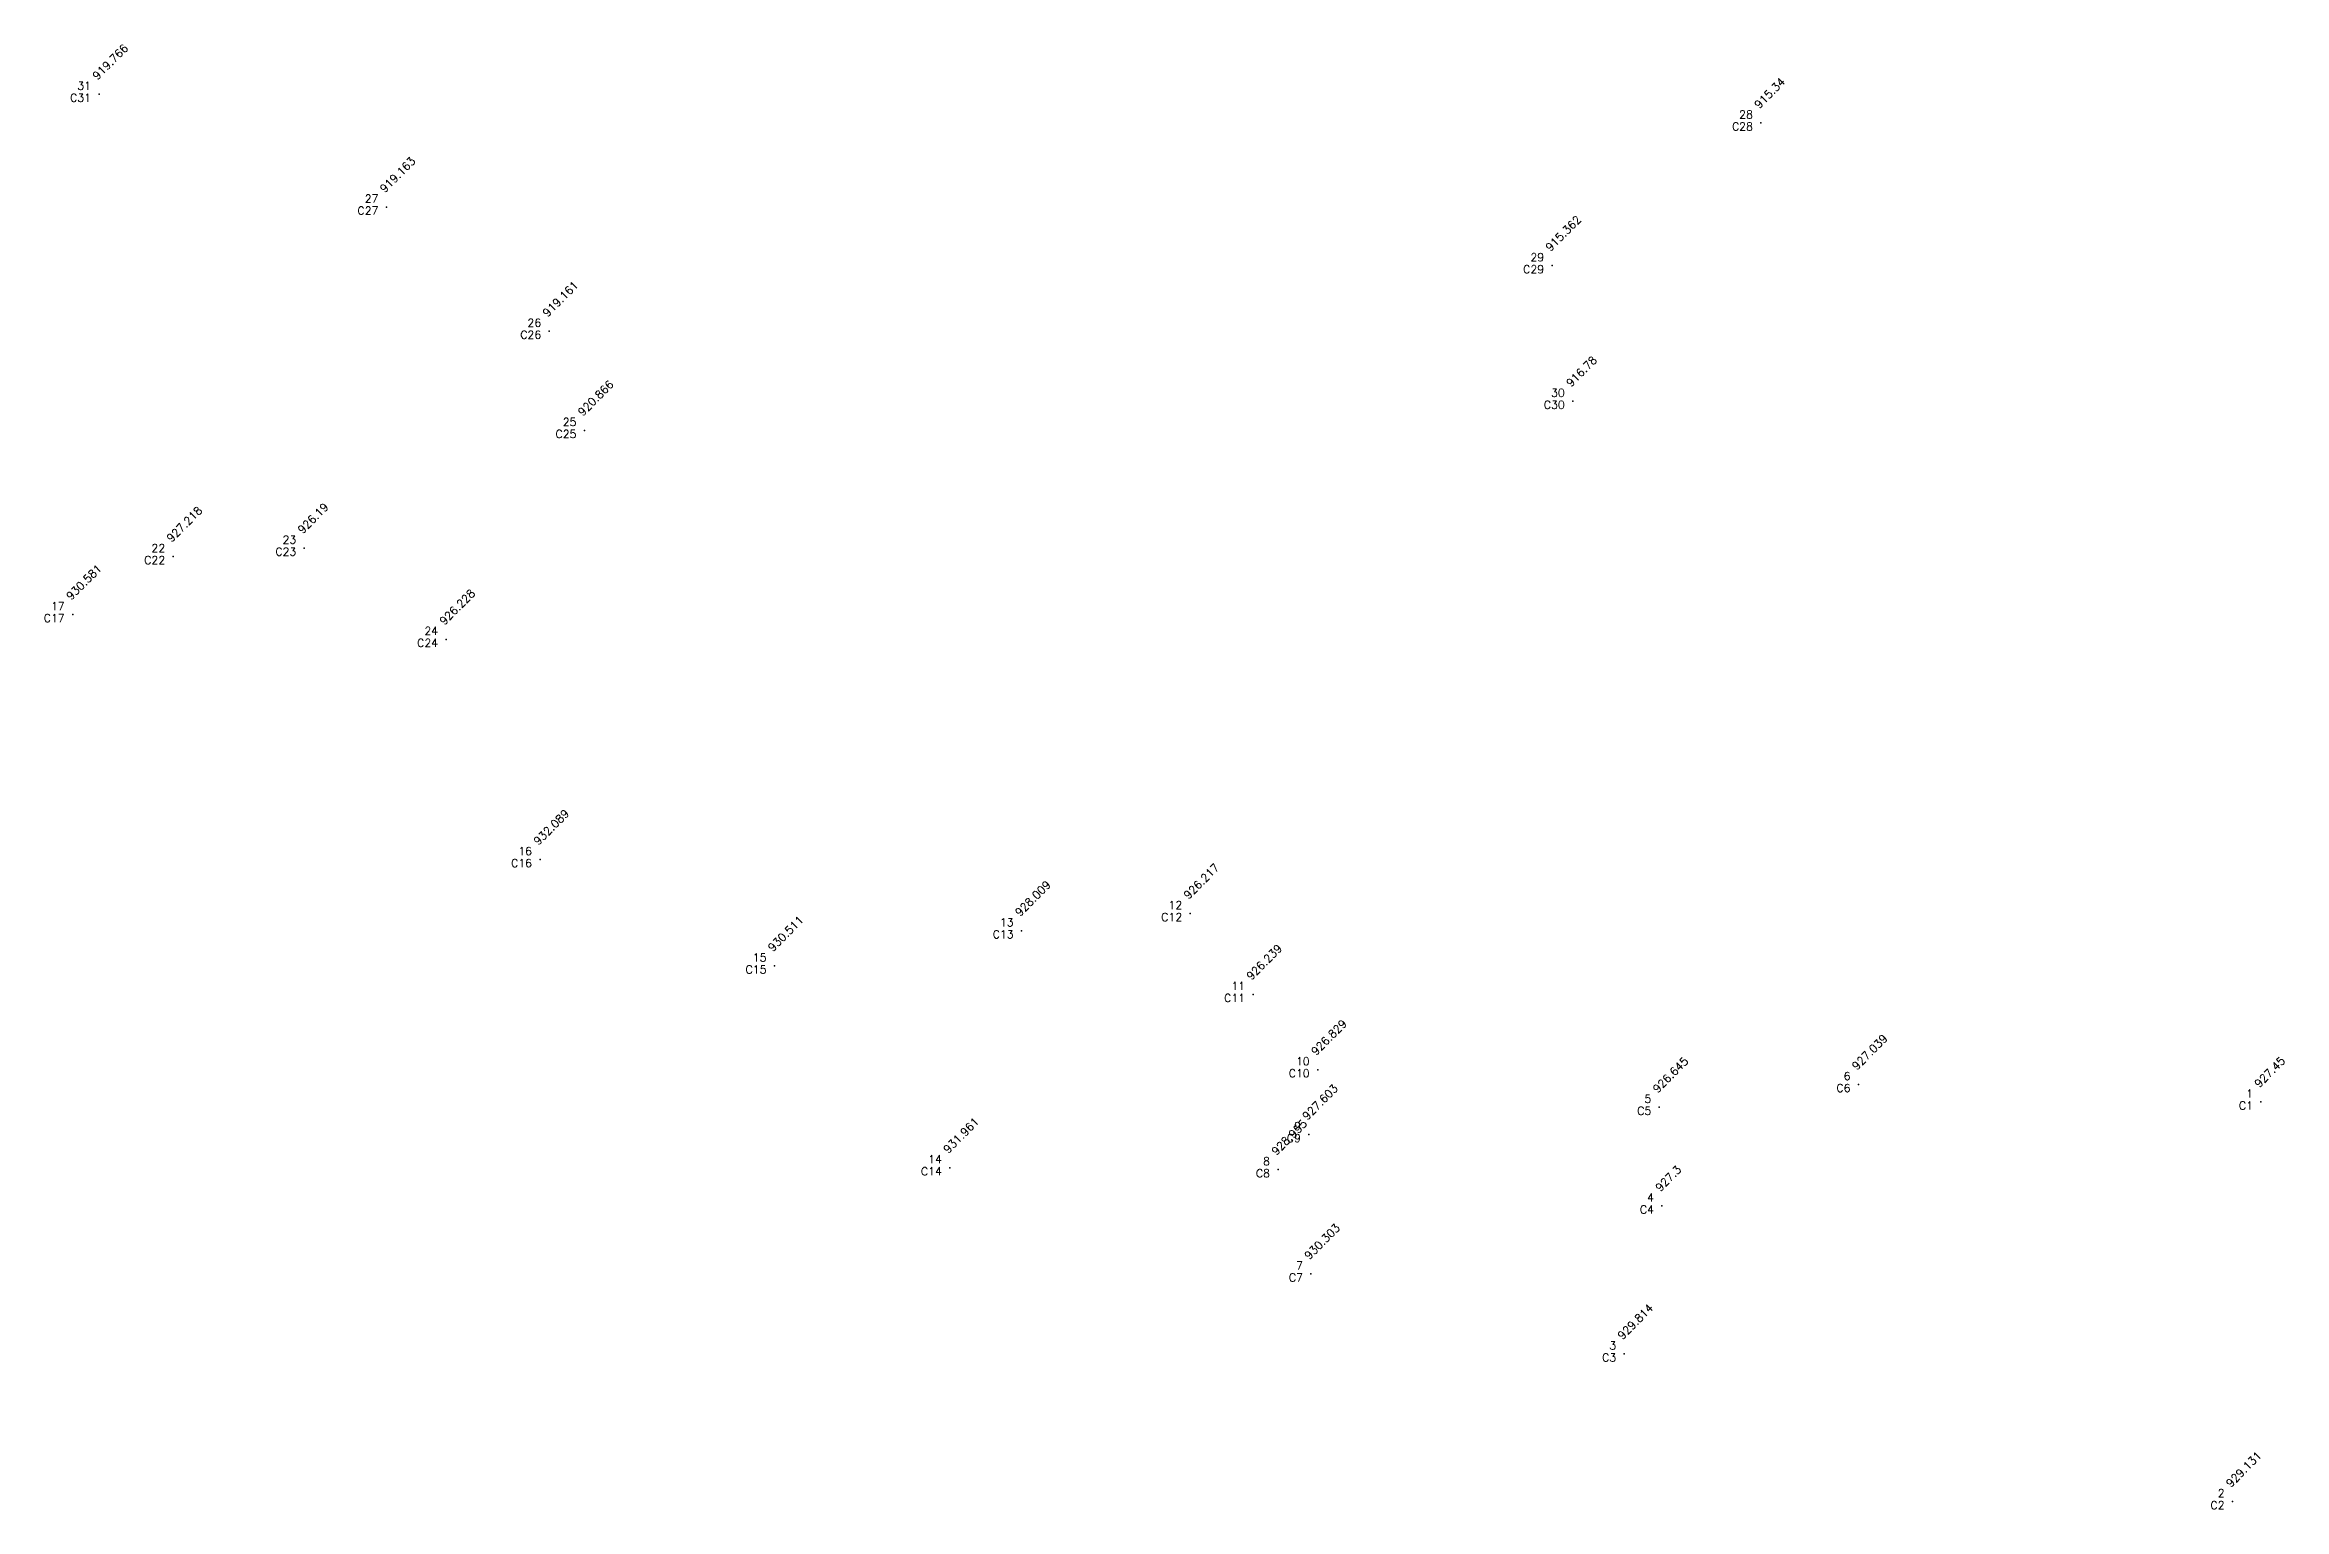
# Model space of a CAD drawing. Header units: millimetres. Extents: x 824502 to 1498685, y 1474633 to 1481826.
# Drawn here: x 824578.9 to 824648.8, y 1478788.8 to 1478834.5 of the extents above; entities that cross this region are included whole.
import ezdxf
from ezdxf.enums import TextEntityAlignment as Align

# ---------------------------------------------------------------- set-up
doc = ezdxf.new("R2010")
doc.units = ezdxf.units.MM
for name, color, linetype in [('Points', 7, 'Continuous'), ('Points-ELV', 6, 'Continuous'), ('Points-NUM', 4, 'Continuous'), ('Points-TXT', 3, 'Continuous')]:
    doc.layers.add(name, color=color, linetype=linetype)
doc.styles.add('ROMANS', font='romans.shx')

# ---------------------------------------------------------------- blocks, each defined once
blk = doc.blocks.new('POINTS')
at = {"layer": 'Points'}
blk.add_line((0, 0), (0, 0), dxfattribs=at)
blk.add_point((0, 0), dxfattribs=at)
at = {"layer": 'Points-ELV', "style": 'ROMANS'}
blk.add_attdef('ELEV', text='', height=1, rotation=45, dxfattribs=at).set_placement((0, 0), align=Align.BOTTOM_LEFT)
at = {"layer": 'Points-NUM', "style": 'ROMANS'}
blk.add_attdef('PTNUM', text='', height=1, dxfattribs=at).set_placement((0, 0), align=Align.BOTTOM_RIGHT)
at = {"layer": 'Points-TXT', "style": 'ROMANS'}
blk.add_attdef('DESC', text='', height=1, dxfattribs=at).set_placement((0, 0), align=Align.BOTTOM_RIGHT)

msp = doc.modelspace()

# ---------------------------------------------------------------- block references
at = {"layer": 'Points', "linetype": 'Continuous'}
ref = msp.add_blockref('POINTS', (824580.568, 1478832.989, 919.766), dxfattribs=at)
ref.add_attrib('PTNUM', '31', dxfattribs={"layer": 'Points-NUM', "height": 0.25, "style": 'ROMANS'}).set_placement((824580.318, 1478833.052, 919.766), align=Align.BOTTOM_RIGHT)
ref.add_attrib('DESC', 'C31', dxfattribs={"layer": 'Points-TXT', "height": 0.25, "style": 'ROMANS'}).set_placement((824580.318, 1478832.677, 919.766), align=Align.BOTTOM_RIGHT)
ref.add_attrib('ELEV', '919.766', dxfattribs={"layer": 'Points-ELV', "height": 0.25, "rotation": 45, "style": 'ROMANS'}).set_placement((824580.568, 1478833.364, 919.766), align=Align.BOTTOM_LEFT)
ref = msp.add_blockref('POINTS', (824580.568, 1478832.989, 919.766), dxfattribs=at)
ref.add_attrib('PTNUM', '31', dxfattribs={"layer": 'Points-NUM', "height": 0.25, "style": 'ROMANS'}).set_placement((824580.318, 1478833.052, 919.766), align=Align.BOTTOM_RIGHT)
ref.add_attrib('DESC', 'C31', dxfattribs={"layer": 'Points-TXT', "height": 0.25, "style": 'ROMANS'}).set_placement((824580.318, 1478832.677, 919.766), align=Align.BOTTOM_RIGHT)
ref.add_attrib('ELEV', '919.766', dxfattribs={"layer": 'Points-ELV', "height": 0.25, "rotation": 45, "style": 'ROMANS'}).set_placement((824580.568, 1478833.364, 919.766), align=Align.BOTTOM_LEFT)
ref = msp.add_blockref('POINTS', (824632.488, 1478832.091, 915.34), dxfattribs=at)
ref.add_attrib('PTNUM', '28', dxfattribs={"layer": 'Points-NUM', "height": 0.25, "style": 'ROMANS'}).set_placement((824632.238, 1478832.154, 915.34), align=Align.BOTTOM_RIGHT)
ref.add_attrib('DESC', 'C28', dxfattribs={"layer": 'Points-TXT', "height": 0.25, "style": 'ROMANS'}).set_placement((824632.238, 1478831.779, 915.34), align=Align.BOTTOM_RIGHT)
ref.add_attrib('ELEV', '915.34', dxfattribs={"layer": 'Points-ELV', "height": 0.25, "rotation": 45, "style": 'ROMANS'}).set_placement((824632.488, 1478832.466, 915.34), align=Align.BOTTOM_LEFT)
ref = msp.add_blockref('POINTS', (824632.488, 1478832.091, 915.34), dxfattribs=at)
ref.add_attrib('PTNUM', '28', dxfattribs={"layer": 'Points-NUM', "height": 0.25, "style": 'ROMANS'}).set_placement((824632.238, 1478832.154, 915.34), align=Align.BOTTOM_RIGHT)
ref.add_attrib('DESC', 'C28', dxfattribs={"layer": 'Points-TXT', "height": 0.25, "style": 'ROMANS'}).set_placement((824632.238, 1478831.779, 915.34), align=Align.BOTTOM_RIGHT)
ref.add_attrib('ELEV', '915.34', dxfattribs={"layer": 'Points-ELV', "height": 0.25, "rotation": 45, "style": 'ROMANS'}).set_placement((824632.488, 1478832.466, 915.34), align=Align.BOTTOM_LEFT)
ref = msp.add_blockref('POINTS', (824589.546, 1478829.464, 919.163), dxfattribs=at)
ref.add_attrib('PTNUM', '27', dxfattribs={"layer": 'Points-NUM', "height": 0.25, "style": 'ROMANS'}).set_placement((824589.296, 1478829.526, 919.163), align=Align.BOTTOM_RIGHT)
ref.add_attrib('DESC', 'C27', dxfattribs={"layer": 'Points-TXT', "height": 0.25, "style": 'ROMANS'}).set_placement((824589.296, 1478829.151, 919.163), align=Align.BOTTOM_RIGHT)
ref.add_attrib('ELEV', '919.163', dxfattribs={"layer": 'Points-ELV', "height": 0.25, "rotation": 45, "style": 'ROMANS'}).set_placement((824589.546, 1478829.839, 919.163), align=Align.BOTTOM_LEFT)
ref = msp.add_blockref('POINTS', (824589.546, 1478829.464, 919.163), dxfattribs=at)
ref.add_attrib('PTNUM', '27', dxfattribs={"layer": 'Points-NUM', "height": 0.25, "style": 'ROMANS'}).set_placement((824589.296, 1478829.526, 919.163), align=Align.BOTTOM_RIGHT)
ref.add_attrib('DESC', 'C27', dxfattribs={"layer": 'Points-TXT', "height": 0.25, "style": 'ROMANS'}).set_placement((824589.296, 1478829.151, 919.163), align=Align.BOTTOM_RIGHT)
ref.add_attrib('ELEV', '919.163', dxfattribs={"layer": 'Points-ELV', "height": 0.25, "rotation": 45, "style": 'ROMANS'}).set_placement((824589.546, 1478829.839, 919.163), align=Align.BOTTOM_LEFT)
ref = msp.add_blockref('POINTS', (824625.964, 1478827.632, 915.362), dxfattribs=at)
ref.add_attrib('PTNUM', '29', dxfattribs={"layer": 'Points-NUM', "height": 0.25, "style": 'ROMANS'}).set_placement((824625.714, 1478827.694, 915.362), align=Align.BOTTOM_RIGHT)
ref.add_attrib('DESC', 'C29', dxfattribs={"layer": 'Points-TXT', "height": 0.25, "style": 'ROMANS'}).set_placement((824625.714, 1478827.319, 915.362), align=Align.BOTTOM_RIGHT)
ref.add_attrib('ELEV', '915.362', dxfattribs={"layer": 'Points-ELV', "height": 0.25, "rotation": 45, "style": 'ROMANS'}).set_placement((824625.964, 1478828.007, 915.362), align=Align.BOTTOM_LEFT)
ref = msp.add_blockref('POINTS', (824625.964, 1478827.632, 915.362), dxfattribs=at)
ref.add_attrib('PTNUM', '29', dxfattribs={"layer": 'Points-NUM', "height": 0.25, "style": 'ROMANS'}).set_placement((824625.714, 1478827.694, 915.362), align=Align.BOTTOM_RIGHT)
ref.add_attrib('DESC', 'C29', dxfattribs={"layer": 'Points-TXT', "height": 0.25, "style": 'ROMANS'}).set_placement((824625.714, 1478827.319, 915.362), align=Align.BOTTOM_RIGHT)
ref.add_attrib('ELEV', '915.362', dxfattribs={"layer": 'Points-ELV', "height": 0.25, "rotation": 45, "style": 'ROMANS'}).set_placement((824625.964, 1478828.007, 915.362), align=Align.BOTTOM_LEFT)
ref = msp.add_blockref('POINTS', (824594.633, 1478825.584, 919.161), dxfattribs=at)
ref.add_attrib('PTNUM', '26', dxfattribs={"layer": 'Points-NUM', "height": 0.25, "style": 'ROMANS'}).set_placement((824594.383, 1478825.647, 919.161), align=Align.BOTTOM_RIGHT)
ref.add_attrib('DESC', 'C26', dxfattribs={"layer": 'Points-TXT', "height": 0.25, "style": 'ROMANS'}).set_placement((824594.383, 1478825.272, 919.161), align=Align.BOTTOM_RIGHT)
ref.add_attrib('ELEV', '919.161', dxfattribs={"layer": 'Points-ELV', "height": 0.25, "rotation": 45, "style": 'ROMANS'}).set_placement((824594.633, 1478825.959, 919.161), align=Align.BOTTOM_LEFT)
ref = msp.add_blockref('POINTS', (824594.633, 1478825.584, 919.161), dxfattribs=at)
ref.add_attrib('PTNUM', '26', dxfattribs={"layer": 'Points-NUM', "height": 0.25, "style": 'ROMANS'}).set_placement((824594.383, 1478825.647, 919.161), align=Align.BOTTOM_RIGHT)
ref.add_attrib('DESC', 'C26', dxfattribs={"layer": 'Points-TXT', "height": 0.25, "style": 'ROMANS'}).set_placement((824594.383, 1478825.272, 919.161), align=Align.BOTTOM_RIGHT)
ref.add_attrib('ELEV', '919.161', dxfattribs={"layer": 'Points-ELV', "height": 0.25, "rotation": 45, "style": 'ROMANS'}).set_placement((824594.633, 1478825.959, 919.161), align=Align.BOTTOM_LEFT)
ref = msp.add_blockref('POINTS', (824626.61, 1478823.395, 916.78), dxfattribs=at)
ref.add_attrib('PTNUM', '30', dxfattribs={"layer": 'Points-NUM', "height": 0.25, "style": 'ROMANS'}).set_placement((824626.36, 1478823.458, 916.78), align=Align.BOTTOM_RIGHT)
ref.add_attrib('DESC', 'C30', dxfattribs={"layer": 'Points-TXT', "height": 0.25, "style": 'ROMANS'}).set_placement((824626.36, 1478823.083, 916.78), align=Align.BOTTOM_RIGHT)
ref.add_attrib('ELEV', '916.78', dxfattribs={"layer": 'Points-ELV', "height": 0.25, "rotation": 45, "style": 'ROMANS'}).set_placement((824626.61, 1478823.77, 916.78), align=Align.BOTTOM_LEFT)
ref = msp.add_blockref('POINTS', (824626.61, 1478823.395, 916.78), dxfattribs=at)
ref.add_attrib('PTNUM', '30', dxfattribs={"layer": 'Points-NUM', "height": 0.25, "style": 'ROMANS'}).set_placement((824626.36, 1478823.458, 916.78), align=Align.BOTTOM_RIGHT)
ref.add_attrib('DESC', 'C30', dxfattribs={"layer": 'Points-TXT', "height": 0.25, "style": 'ROMANS'}).set_placement((824626.36, 1478823.083, 916.78), align=Align.BOTTOM_RIGHT)
ref.add_attrib('ELEV', '916.78', dxfattribs={"layer": 'Points-ELV', "height": 0.25, "rotation": 45, "style": 'ROMANS'}).set_placement((824626.61, 1478823.77, 916.78), align=Align.BOTTOM_LEFT)
ref = msp.add_blockref('POINTS', (824595.734, 1478822.485, 920.866), dxfattribs=at)
ref.add_attrib('PTNUM', '25', dxfattribs={"layer": 'Points-NUM', "height": 0.25, "style": 'ROMANS'}).set_placement((824595.484, 1478822.548, 920.866), align=Align.BOTTOM_RIGHT)
ref.add_attrib('DESC', 'C25', dxfattribs={"layer": 'Points-TXT', "height": 0.25, "style": 'ROMANS'}).set_placement((824595.484, 1478822.173, 920.866), align=Align.BOTTOM_RIGHT)
ref.add_attrib('ELEV', '920.866', dxfattribs={"layer": 'Points-ELV', "height": 0.25, "rotation": 45, "style": 'ROMANS'}).set_placement((824595.734, 1478822.86, 920.866), align=Align.BOTTOM_LEFT)
ref = msp.add_blockref('POINTS', (824595.734, 1478822.485, 920.866), dxfattribs=at)
ref.add_attrib('PTNUM', '25', dxfattribs={"layer": 'Points-NUM', "height": 0.25, "style": 'ROMANS'}).set_placement((824595.484, 1478822.548, 920.866), align=Align.BOTTOM_RIGHT)
ref.add_attrib('DESC', 'C25', dxfattribs={"layer": 'Points-TXT', "height": 0.25, "style": 'ROMANS'}).set_placement((824595.484, 1478822.173, 920.866), align=Align.BOTTOM_RIGHT)
ref.add_attrib('ELEV', '920.866', dxfattribs={"layer": 'Points-ELV', "height": 0.25, "rotation": 45, "style": 'ROMANS'}).set_placement((824595.734, 1478822.86, 920.866), align=Align.BOTTOM_LEFT)
ref = msp.add_blockref('POINTS', (824582.885, 1478818.545, 927.218), dxfattribs=at)
ref.add_attrib('PTNUM', '22', dxfattribs={"layer": 'Points-NUM', "height": 0.25, "style": 'ROMANS'}).set_placement((824582.635, 1478818.607, 927.218), align=Align.BOTTOM_RIGHT)
ref.add_attrib('DESC', 'C22', dxfattribs={"layer": 'Points-TXT', "height": 0.25, "style": 'ROMANS'}).set_placement((824582.635, 1478818.232, 927.218), align=Align.BOTTOM_RIGHT)
ref.add_attrib('ELEV', '927.218', dxfattribs={"layer": 'Points-ELV', "height": 0.25, "rotation": 45, "style": 'ROMANS'}).set_placement((824582.885, 1478818.92, 927.218), align=Align.BOTTOM_LEFT)
ref = msp.add_blockref('POINTS', (824582.885, 1478818.545, 927.218), dxfattribs=at)
ref.add_attrib('PTNUM', '22', dxfattribs={"layer": 'Points-NUM', "height": 0.25, "style": 'ROMANS'}).set_placement((824582.635, 1478818.607, 927.218), align=Align.BOTTOM_RIGHT)
ref.add_attrib('DESC', 'C22', dxfattribs={"layer": 'Points-TXT', "height": 0.25, "style": 'ROMANS'}).set_placement((824582.635, 1478818.232, 927.218), align=Align.BOTTOM_RIGHT)
ref.add_attrib('ELEV', '927.218', dxfattribs={"layer": 'Points-ELV', "height": 0.25, "rotation": 45, "style": 'ROMANS'}).set_placement((824582.885, 1478818.92, 927.218), align=Align.BOTTOM_LEFT)
ref = msp.add_blockref('POINTS', (824586.981, 1478818.808, 926.19), dxfattribs=at)
ref.add_attrib('PTNUM', '23', dxfattribs={"layer": 'Points-NUM', "height": 0.25, "style": 'ROMANS'}).set_placement((824586.731, 1478818.87, 926.19), align=Align.BOTTOM_RIGHT)
ref.add_attrib('DESC', 'C23', dxfattribs={"layer": 'Points-TXT', "height": 0.25, "style": 'ROMANS'}).set_placement((824586.731, 1478818.495, 926.19), align=Align.BOTTOM_RIGHT)
ref.add_attrib('ELEV', '926.19', dxfattribs={"layer": 'Points-ELV', "height": 0.25, "rotation": 45, "style": 'ROMANS'}).set_placement((824586.981, 1478819.183, 926.19), align=Align.BOTTOM_LEFT)
ref = msp.add_blockref('POINTS', (824586.981, 1478818.808, 926.19), dxfattribs=at)
ref.add_attrib('PTNUM', '23', dxfattribs={"layer": 'Points-NUM', "height": 0.25, "style": 'ROMANS'}).set_placement((824586.731, 1478818.87, 926.19), align=Align.BOTTOM_RIGHT)
ref.add_attrib('DESC', 'C23', dxfattribs={"layer": 'Points-TXT', "height": 0.25, "style": 'ROMANS'}).set_placement((824586.731, 1478818.495, 926.19), align=Align.BOTTOM_RIGHT)
ref.add_attrib('ELEV', '926.19', dxfattribs={"layer": 'Points-ELV', "height": 0.25, "rotation": 45, "style": 'ROMANS'}).set_placement((824586.981, 1478819.183, 926.19), align=Align.BOTTOM_LEFT)
ref = msp.add_blockref('POINTS', (824579.745, 1478816.734, 930.581), dxfattribs=at)
ref.add_attrib('PTNUM', '17', dxfattribs={"layer": 'Points-NUM', "height": 0.25, "style": 'ROMANS'}).set_placement((824579.495, 1478816.796, 930.581), align=Align.BOTTOM_RIGHT)
ref.add_attrib('DESC', 'C17', dxfattribs={"layer": 'Points-TXT', "height": 0.25, "style": 'ROMANS'}).set_placement((824579.495, 1478816.421, 930.581), align=Align.BOTTOM_RIGHT)
ref.add_attrib('ELEV', '930.581', dxfattribs={"layer": 'Points-ELV', "height": 0.25, "rotation": 45, "style": 'ROMANS'}).set_placement((824579.745, 1478817.109, 930.581), align=Align.BOTTOM_LEFT)
ref = msp.add_blockref('POINTS', (824579.745, 1478816.734, 930.581), dxfattribs=at)
ref.add_attrib('PTNUM', '17', dxfattribs={"layer": 'Points-NUM', "height": 0.25, "style": 'ROMANS'}).set_placement((824579.495, 1478816.796, 930.581), align=Align.BOTTOM_RIGHT)
ref.add_attrib('DESC', 'C17', dxfattribs={"layer": 'Points-TXT', "height": 0.25, "style": 'ROMANS'}).set_placement((824579.495, 1478816.421, 930.581), align=Align.BOTTOM_RIGHT)
ref.add_attrib('ELEV', '930.581', dxfattribs={"layer": 'Points-ELV', "height": 0.25, "rotation": 45, "style": 'ROMANS'}).set_placement((824579.745, 1478817.109, 930.581), align=Align.BOTTOM_LEFT)
ref = msp.add_blockref('POINTS', (824591.409, 1478815.957, 926.228), dxfattribs=at)
ref.add_attrib('PTNUM', '24', dxfattribs={"layer": 'Points-NUM', "height": 0.25, "style": 'ROMANS'}).set_placement((824591.159, 1478816.019, 926.228), align=Align.BOTTOM_RIGHT)
ref.add_attrib('DESC', 'C24', dxfattribs={"layer": 'Points-TXT', "height": 0.25, "style": 'ROMANS'}).set_placement((824591.159, 1478815.644, 926.228), align=Align.BOTTOM_RIGHT)
ref.add_attrib('ELEV', '926.228', dxfattribs={"layer": 'Points-ELV', "height": 0.25, "rotation": 45, "style": 'ROMANS'}).set_placement((824591.409, 1478816.332, 926.228), align=Align.BOTTOM_LEFT)
ref = msp.add_blockref('POINTS', (824591.409, 1478815.957, 926.228), dxfattribs=at)
ref.add_attrib('PTNUM', '24', dxfattribs={"layer": 'Points-NUM', "height": 0.25, "style": 'ROMANS'}).set_placement((824591.159, 1478816.019, 926.228), align=Align.BOTTOM_RIGHT)
ref.add_attrib('DESC', 'C24', dxfattribs={"layer": 'Points-TXT', "height": 0.25, "style": 'ROMANS'}).set_placement((824591.159, 1478815.644, 926.228), align=Align.BOTTOM_RIGHT)
ref.add_attrib('ELEV', '926.228', dxfattribs={"layer": 'Points-ELV', "height": 0.25, "rotation": 45, "style": 'ROMANS'}).set_placement((824591.409, 1478816.332, 926.228), align=Align.BOTTOM_LEFT)
ref = msp.add_blockref('POINTS', (824594.346, 1478809.078, 932.089), dxfattribs=at)
ref.add_attrib('PTNUM', '16', dxfattribs={"layer": 'Points-NUM', "height": 0.25, "style": 'ROMANS'}).set_placement((824594.096, 1478809.14, 932.089), align=Align.BOTTOM_RIGHT)
ref.add_attrib('DESC', 'C16', dxfattribs={"layer": 'Points-TXT', "height": 0.25, "style": 'ROMANS'}).set_placement((824594.096, 1478808.765, 932.089), align=Align.BOTTOM_RIGHT)
ref.add_attrib('ELEV', '932.089', dxfattribs={"layer": 'Points-ELV', "height": 0.25, "rotation": 45, "style": 'ROMANS'}).set_placement((824594.346, 1478809.453, 932.089), align=Align.BOTTOM_LEFT)
ref = msp.add_blockref('POINTS', (824594.346, 1478809.078, 932.089), dxfattribs=at)
ref.add_attrib('PTNUM', '16', dxfattribs={"layer": 'Points-NUM', "height": 0.25, "style": 'ROMANS'}).set_placement((824594.096, 1478809.14, 932.089), align=Align.BOTTOM_RIGHT)
ref.add_attrib('DESC', 'C16', dxfattribs={"layer": 'Points-TXT', "height": 0.25, "style": 'ROMANS'}).set_placement((824594.096, 1478808.765, 932.089), align=Align.BOTTOM_RIGHT)
ref.add_attrib('ELEV', '932.089', dxfattribs={"layer": 'Points-ELV', "height": 0.25, "rotation": 45, "style": 'ROMANS'}).set_placement((824594.346, 1478809.453, 932.089), align=Align.BOTTOM_LEFT)
ref = msp.add_blockref('POINTS', (824614.658, 1478807.391, 926.217), dxfattribs=at)
ref.add_attrib('PTNUM', '12', dxfattribs={"layer": 'Points-NUM', "height": 0.25, "style": 'ROMANS'}).set_placement((824614.408, 1478807.454, 926.217), align=Align.BOTTOM_RIGHT)
ref.add_attrib('DESC', 'C12', dxfattribs={"layer": 'Points-TXT', "height": 0.25, "style": 'ROMANS'}).set_placement((824614.408, 1478807.079, 926.217), align=Align.BOTTOM_RIGHT)
ref.add_attrib('ELEV', '926.217', dxfattribs={"layer": 'Points-ELV', "height": 0.25, "rotation": 45, "style": 'ROMANS'}).set_placement((824614.658, 1478807.766, 926.217), align=Align.BOTTOM_LEFT)
ref = msp.add_blockref('POINTS', (824614.658, 1478807.391, 926.217), dxfattribs=at)
ref.add_attrib('PTNUM', '12', dxfattribs={"layer": 'Points-NUM', "height": 0.25, "style": 'ROMANS'}).set_placement((824614.408, 1478807.454, 926.217), align=Align.BOTTOM_RIGHT)
ref.add_attrib('DESC', 'C12', dxfattribs={"layer": 'Points-TXT', "height": 0.25, "style": 'ROMANS'}).set_placement((824614.408, 1478807.079, 926.217), align=Align.BOTTOM_RIGHT)
ref.add_attrib('ELEV', '926.217', dxfattribs={"layer": 'Points-ELV', "height": 0.25, "rotation": 45, "style": 'ROMANS'}).set_placement((824614.658, 1478807.766, 926.217), align=Align.BOTTOM_LEFT)
ref = msp.add_blockref('POINTS', (824609.392, 1478806.852, 928.009), dxfattribs=at)
ref.add_attrib('PTNUM', '13', dxfattribs={"layer": 'Points-NUM', "height": 0.25, "style": 'ROMANS'}).set_placement((824609.142, 1478806.914, 928.009), align=Align.BOTTOM_RIGHT)
ref.add_attrib('DESC', 'C13', dxfattribs={"layer": 'Points-TXT', "height": 0.25, "style": 'ROMANS'}).set_placement((824609.142, 1478806.539, 928.009), align=Align.BOTTOM_RIGHT)
ref.add_attrib('ELEV', '928.009', dxfattribs={"layer": 'Points-ELV', "height": 0.25, "rotation": 45, "style": 'ROMANS'}).set_placement((824609.392, 1478807.227, 928.009), align=Align.BOTTOM_LEFT)
ref = msp.add_blockref('POINTS', (824609.392, 1478806.852, 928.009), dxfattribs=at)
ref.add_attrib('PTNUM', '13', dxfattribs={"layer": 'Points-NUM', "height": 0.25, "style": 'ROMANS'}).set_placement((824609.142, 1478806.914, 928.009), align=Align.BOTTOM_RIGHT)
ref.add_attrib('DESC', 'C13', dxfattribs={"layer": 'Points-TXT', "height": 0.25, "style": 'ROMANS'}).set_placement((824609.142, 1478806.539, 928.009), align=Align.BOTTOM_RIGHT)
ref.add_attrib('ELEV', '928.009', dxfattribs={"layer": 'Points-ELV', "height": 0.25, "rotation": 45, "style": 'ROMANS'}).set_placement((824609.392, 1478807.227, 928.009), align=Align.BOTTOM_LEFT)
ref = msp.add_blockref('POINTS', (824601.671, 1478805.754, 930.511), dxfattribs=at)
ref.add_attrib('PTNUM', '15', dxfattribs={"layer": 'Points-NUM', "height": 0.25, "style": 'ROMANS'}).set_placement((824601.421, 1478805.816, 930.511), align=Align.BOTTOM_RIGHT)
ref.add_attrib('DESC', 'C15', dxfattribs={"layer": 'Points-TXT', "height": 0.25, "style": 'ROMANS'}).set_placement((824601.421, 1478805.441, 930.511), align=Align.BOTTOM_RIGHT)
ref.add_attrib('ELEV', '930.511', dxfattribs={"layer": 'Points-ELV', "height": 0.25, "rotation": 45, "style": 'ROMANS'}).set_placement((824601.671, 1478806.129, 930.511), align=Align.BOTTOM_LEFT)
ref = msp.add_blockref('POINTS', (824601.671, 1478805.754, 930.511), dxfattribs=at)
ref.add_attrib('PTNUM', '15', dxfattribs={"layer": 'Points-NUM', "height": 0.25, "style": 'ROMANS'}).set_placement((824601.421, 1478805.816, 930.511), align=Align.BOTTOM_RIGHT)
ref.add_attrib('DESC', 'C15', dxfattribs={"layer": 'Points-TXT', "height": 0.25, "style": 'ROMANS'}).set_placement((824601.421, 1478805.441, 930.511), align=Align.BOTTOM_RIGHT)
ref.add_attrib('ELEV', '930.511', dxfattribs={"layer": 'Points-ELV', "height": 0.25, "rotation": 45, "style": 'ROMANS'}).set_placement((824601.671, 1478806.129, 930.511), align=Align.BOTTOM_LEFT)
ref = msp.add_blockref('POINTS', (824616.621, 1478804.864, 926.239), dxfattribs=at)
ref.add_attrib('PTNUM', '11', dxfattribs={"layer": 'Points-NUM', "height": 0.25, "style": 'ROMANS'}).set_placement((824616.371, 1478804.927, 926.239), align=Align.BOTTOM_RIGHT)
ref.add_attrib('DESC', 'C11', dxfattribs={"layer": 'Points-TXT', "height": 0.25, "style": 'ROMANS'}).set_placement((824616.371, 1478804.552, 926.239), align=Align.BOTTOM_RIGHT)
ref.add_attrib('ELEV', '926.239', dxfattribs={"layer": 'Points-ELV', "height": 0.25, "rotation": 45, "style": 'ROMANS'}).set_placement((824616.621, 1478805.239, 926.239), align=Align.BOTTOM_LEFT)
ref = msp.add_blockref('POINTS', (824616.621, 1478804.864, 926.239), dxfattribs=at)
ref.add_attrib('PTNUM', '11', dxfattribs={"layer": 'Points-NUM', "height": 0.25, "style": 'ROMANS'}).set_placement((824616.371, 1478804.927, 926.239), align=Align.BOTTOM_RIGHT)
ref.add_attrib('DESC', 'C11', dxfattribs={"layer": 'Points-TXT', "height": 0.25, "style": 'ROMANS'}).set_placement((824616.371, 1478804.552, 926.239), align=Align.BOTTOM_RIGHT)
ref.add_attrib('ELEV', '926.239', dxfattribs={"layer": 'Points-ELV', "height": 0.25, "rotation": 45, "style": 'ROMANS'}).set_placement((824616.621, 1478805.239, 926.239), align=Align.BOTTOM_LEFT)
ref = msp.add_blockref('POINTS', (824618.641, 1478802.512, 926.829), dxfattribs=at)
ref.add_attrib('PTNUM', '10', dxfattribs={"layer": 'Points-NUM', "height": 0.25, "style": 'ROMANS'}).set_placement((824618.391, 1478802.575, 926.829), align=Align.BOTTOM_RIGHT)
ref.add_attrib('DESC', 'C10', dxfattribs={"layer": 'Points-TXT', "height": 0.25, "style": 'ROMANS'}).set_placement((824618.391, 1478802.2, 926.829), align=Align.BOTTOM_RIGHT)
ref.add_attrib('ELEV', '926.829', dxfattribs={"layer": 'Points-ELV', "height": 0.25, "rotation": 45, "style": 'ROMANS'}).set_placement((824618.641, 1478802.887, 926.829), align=Align.BOTTOM_LEFT)
ref = msp.add_blockref('POINTS', (824618.641, 1478802.512, 926.829), dxfattribs=at)
ref.add_attrib('PTNUM', '10', dxfattribs={"layer": 'Points-NUM', "height": 0.25, "style": 'ROMANS'}).set_placement((824618.391, 1478802.575, 926.829), align=Align.BOTTOM_RIGHT)
ref.add_attrib('DESC', 'C10', dxfattribs={"layer": 'Points-TXT', "height": 0.25, "style": 'ROMANS'}).set_placement((824618.391, 1478802.2, 926.829), align=Align.BOTTOM_RIGHT)
ref.add_attrib('ELEV', '926.829', dxfattribs={"layer": 'Points-ELV', "height": 0.25, "rotation": 45, "style": 'ROMANS'}).set_placement((824618.641, 1478802.887, 926.829), align=Align.BOTTOM_LEFT)
ref = msp.add_blockref('POINTS', (824635.537, 1478802.051, 927.039), dxfattribs=at)
ref.add_attrib('PTNUM', '6', dxfattribs={"layer": 'Points-NUM', "height": 0.25, "style": 'ROMANS'}).set_placement((824635.287, 1478802.113, 927.039), align=Align.BOTTOM_RIGHT)
ref.add_attrib('DESC', 'C6', dxfattribs={"layer": 'Points-TXT', "height": 0.25, "style": 'ROMANS'}).set_placement((824635.287, 1478801.738, 927.039), align=Align.BOTTOM_RIGHT)
ref.add_attrib('ELEV', '927.039', dxfattribs={"layer": 'Points-ELV', "height": 0.25, "rotation": 45, "style": 'ROMANS'}).set_placement((824635.537, 1478802.426, 927.039), align=Align.BOTTOM_LEFT)
ref = msp.add_blockref('POINTS', (824635.537, 1478802.051, 927.039), dxfattribs=at)
ref.add_attrib('PTNUM', '6', dxfattribs={"layer": 'Points-NUM', "height": 0.25, "style": 'ROMANS'}).set_placement((824635.287, 1478802.113, 927.039), align=Align.BOTTOM_RIGHT)
ref.add_attrib('DESC', 'C6', dxfattribs={"layer": 'Points-TXT', "height": 0.25, "style": 'ROMANS'}).set_placement((824635.287, 1478801.738, 927.039), align=Align.BOTTOM_RIGHT)
ref.add_attrib('ELEV', '927.039', dxfattribs={"layer": 'Points-ELV', "height": 0.25, "rotation": 45, "style": 'ROMANS'}).set_placement((824635.537, 1478802.426, 927.039), align=Align.BOTTOM_LEFT)
ref = msp.add_blockref('POINTS', (824629.314, 1478801.339, 926.645), dxfattribs=at)
ref.add_attrib('PTNUM', '5', dxfattribs={"layer": 'Points-NUM', "height": 0.25, "style": 'ROMANS'}).set_placement((824629.064, 1478801.401, 926.645), align=Align.BOTTOM_RIGHT)
ref.add_attrib('DESC', 'C5', dxfattribs={"layer": 'Points-TXT', "height": 0.25, "style": 'ROMANS'}).set_placement((824629.064, 1478801.026, 926.645), align=Align.BOTTOM_RIGHT)
ref.add_attrib('ELEV', '926.645', dxfattribs={"layer": 'Points-ELV', "height": 0.25, "rotation": 45, "style": 'ROMANS'}).set_placement((824629.314, 1478801.714, 926.645), align=Align.BOTTOM_LEFT)
ref = msp.add_blockref('POINTS', (824629.314, 1478801.339, 926.645), dxfattribs=at)
ref.add_attrib('PTNUM', '5', dxfattribs={"layer": 'Points-NUM', "height": 0.25, "style": 'ROMANS'}).set_placement((824629.064, 1478801.401, 926.645), align=Align.BOTTOM_RIGHT)
ref.add_attrib('DESC', 'C5', dxfattribs={"layer": 'Points-TXT', "height": 0.25, "style": 'ROMANS'}).set_placement((824629.064, 1478801.026, 926.645), align=Align.BOTTOM_RIGHT)
ref.add_attrib('ELEV', '926.645', dxfattribs={"layer": 'Points-ELV', "height": 0.25, "rotation": 45, "style": 'ROMANS'}).set_placement((824629.314, 1478801.714, 926.645), align=Align.BOTTOM_LEFT)
ref = msp.add_blockref('POINTS', (824648.111, 1478801.503, 927.45), dxfattribs=at)
ref.add_attrib('PTNUM', '1', dxfattribs={"layer": 'Points-NUM', "height": 0.25, "style": 'ROMANS'}).set_placement((824647.861, 1478801.566, 927.45), align=Align.BOTTOM_RIGHT)
ref.add_attrib('DESC', 'C1', dxfattribs={"layer": 'Points-TXT', "height": 0.25, "style": 'ROMANS'}).set_placement((824647.861, 1478801.191, 927.45), align=Align.BOTTOM_RIGHT)
ref.add_attrib('ELEV', '927.45', dxfattribs={"layer": 'Points-ELV', "height": 0.25, "rotation": 45, "style": 'ROMANS'}).set_placement((824648.111, 1478801.878, 927.45), align=Align.BOTTOM_LEFT)
ref = msp.add_blockref('POINTS', (824648.111, 1478801.503, 927.45), dxfattribs=at)
ref.add_attrib('PTNUM', '1', dxfattribs={"layer": 'Points-NUM', "height": 0.25, "style": 'ROMANS'}).set_placement((824647.861, 1478801.566, 927.45), align=Align.BOTTOM_RIGHT)
ref.add_attrib('DESC', 'C1', dxfattribs={"layer": 'Points-TXT', "height": 0.25, "style": 'ROMANS'}).set_placement((824647.861, 1478801.191, 927.45), align=Align.BOTTOM_RIGHT)
ref.add_attrib('ELEV', '927.45', dxfattribs={"layer": 'Points-ELV', "height": 0.25, "rotation": 45, "style": 'ROMANS'}).set_placement((824648.111, 1478801.878, 927.45), align=Align.BOTTOM_LEFT)
ref = msp.add_blockref('POINTS', (824618.366, 1478800.487, 927.603), dxfattribs=at)
ref.add_attrib('PTNUM', '9', dxfattribs={"layer": 'Points-NUM', "height": 0.25, "style": 'ROMANS'}).set_placement((824618.116, 1478800.549, 927.603), align=Align.BOTTOM_RIGHT)
ref.add_attrib('DESC', 'C9', dxfattribs={"layer": 'Points-TXT', "height": 0.25, "style": 'ROMANS'}).set_placement((824618.116, 1478800.174, 927.603), align=Align.BOTTOM_RIGHT)
ref.add_attrib('ELEV', '927.603', dxfattribs={"layer": 'Points-ELV', "height": 0.25, "rotation": 45, "style": 'ROMANS'}).set_placement((824618.366, 1478800.862, 927.603), align=Align.BOTTOM_LEFT)
ref = msp.add_blockref('POINTS', (824618.366, 1478800.487, 927.603), dxfattribs=at)
ref.add_attrib('PTNUM', '9', dxfattribs={"layer": 'Points-NUM', "height": 0.25, "style": 'ROMANS'}).set_placement((824618.116, 1478800.549, 927.603), align=Align.BOTTOM_RIGHT)
ref.add_attrib('DESC', 'C9', dxfattribs={"layer": 'Points-TXT', "height": 0.25, "style": 'ROMANS'}).set_placement((824618.116, 1478800.174, 927.603), align=Align.BOTTOM_RIGHT)
ref.add_attrib('ELEV', '927.603', dxfattribs={"layer": 'Points-ELV', "height": 0.25, "rotation": 45, "style": 'ROMANS'}).set_placement((824618.366, 1478800.862, 927.603), align=Align.BOTTOM_LEFT)
ref = msp.add_blockref('POINTS', (824607.15, 1478799.45, 931.961), dxfattribs=at)
ref.add_attrib('PTNUM', '14', dxfattribs={"layer": 'Points-NUM', "height": 0.25, "style": 'ROMANS'}).set_placement((824606.9, 1478799.512, 931.961), align=Align.BOTTOM_RIGHT)
ref.add_attrib('DESC', 'C14', dxfattribs={"layer": 'Points-TXT', "height": 0.25, "style": 'ROMANS'}).set_placement((824606.9, 1478799.137, 931.961), align=Align.BOTTOM_RIGHT)
ref.add_attrib('ELEV', '931.961', dxfattribs={"layer": 'Points-ELV', "height": 0.25, "rotation": 45, "style": 'ROMANS'}).set_placement((824607.15, 1478799.825, 931.961), align=Align.BOTTOM_LEFT)
ref = msp.add_blockref('POINTS', (824607.15, 1478799.45, 931.961), dxfattribs=at)
ref.add_attrib('PTNUM', '14', dxfattribs={"layer": 'Points-NUM', "height": 0.25, "style": 'ROMANS'}).set_placement((824606.9, 1478799.512, 931.961), align=Align.BOTTOM_RIGHT)
ref.add_attrib('DESC', 'C14', dxfattribs={"layer": 'Points-TXT', "height": 0.25, "style": 'ROMANS'}).set_placement((824606.9, 1478799.137, 931.961), align=Align.BOTTOM_RIGHT)
ref.add_attrib('ELEV', '931.961', dxfattribs={"layer": 'Points-ELV', "height": 0.25, "rotation": 45, "style": 'ROMANS'}).set_placement((824607.15, 1478799.825, 931.961), align=Align.BOTTOM_LEFT)
ref = msp.add_blockref('POINTS', (824617.402, 1478799.389, 928.955), dxfattribs=at)
ref.add_attrib('PTNUM', '8', dxfattribs={"layer": 'Points-NUM', "height": 0.25, "style": 'ROMANS'}).set_placement((824617.152, 1478799.451, 928.955), align=Align.BOTTOM_RIGHT)
ref.add_attrib('DESC', 'C8', dxfattribs={"layer": 'Points-TXT', "height": 0.25, "style": 'ROMANS'}).set_placement((824617.152, 1478799.076, 928.955), align=Align.BOTTOM_RIGHT)
ref.add_attrib('ELEV', '928.955', dxfattribs={"layer": 'Points-ELV', "height": 0.25, "rotation": 45, "style": 'ROMANS'}).set_placement((824617.402, 1478799.764, 928.955), align=Align.BOTTOM_LEFT)
ref = msp.add_blockref('POINTS', (824617.402, 1478799.389, 928.955), dxfattribs=at)
ref.add_attrib('PTNUM', '8', dxfattribs={"layer": 'Points-NUM', "height": 0.25, "style": 'ROMANS'}).set_placement((824617.152, 1478799.451, 928.955), align=Align.BOTTOM_RIGHT)
ref.add_attrib('DESC', 'C8', dxfattribs={"layer": 'Points-TXT', "height": 0.25, "style": 'ROMANS'}).set_placement((824617.152, 1478799.076, 928.955), align=Align.BOTTOM_RIGHT)
ref.add_attrib('ELEV', '928.955', dxfattribs={"layer": 'Points-ELV', "height": 0.25, "rotation": 45, "style": 'ROMANS'}).set_placement((824617.402, 1478799.764, 928.955), align=Align.BOTTOM_LEFT)
ref = msp.add_blockref('POINTS', (824629.397, 1478798.255, 927.3), dxfattribs=at)
ref.add_attrib('PTNUM', '4', dxfattribs={"layer": 'Points-NUM', "height": 0.25, "style": 'ROMANS'}).set_placement((824629.147, 1478798.317, 927.3), align=Align.BOTTOM_RIGHT)
ref.add_attrib('DESC', 'C4', dxfattribs={"layer": 'Points-TXT', "height": 0.25, "style": 'ROMANS'}).set_placement((824629.147, 1478797.942, 927.3), align=Align.BOTTOM_RIGHT)
ref.add_attrib('ELEV', '927.3', dxfattribs={"layer": 'Points-ELV', "height": 0.25, "rotation": 45, "style": 'ROMANS'}).set_placement((824629.397, 1478798.63, 927.3), align=Align.BOTTOM_LEFT)
ref = msp.add_blockref('POINTS', (824629.397, 1478798.255, 927.3), dxfattribs=at)
ref.add_attrib('PTNUM', '4', dxfattribs={"layer": 'Points-NUM', "height": 0.25, "style": 'ROMANS'}).set_placement((824629.147, 1478798.317, 927.3), align=Align.BOTTOM_RIGHT)
ref.add_attrib('DESC', 'C4', dxfattribs={"layer": 'Points-TXT', "height": 0.25, "style": 'ROMANS'}).set_placement((824629.147, 1478797.942, 927.3), align=Align.BOTTOM_RIGHT)
ref.add_attrib('ELEV', '927.3', dxfattribs={"layer": 'Points-ELV', "height": 0.25, "rotation": 45, "style": 'ROMANS'}).set_placement((824629.397, 1478798.63, 927.3), align=Align.BOTTOM_LEFT)
ref = msp.add_blockref('POINTS', (824618.43, 1478796.131, 930.303), dxfattribs=at)
ref.add_attrib('PTNUM', '7', dxfattribs={"layer": 'Points-NUM', "height": 0.25, "style": 'ROMANS'}).set_placement((824618.18, 1478796.194, 930.303), align=Align.BOTTOM_RIGHT)
ref.add_attrib('DESC', 'C7', dxfattribs={"layer": 'Points-TXT', "height": 0.25, "style": 'ROMANS'}).set_placement((824618.18, 1478795.819, 930.303), align=Align.BOTTOM_RIGHT)
ref.add_attrib('ELEV', '930.303', dxfattribs={"layer": 'Points-ELV', "height": 0.25, "rotation": 45, "style": 'ROMANS'}).set_placement((824618.43, 1478796.506, 930.303), align=Align.BOTTOM_LEFT)
ref = msp.add_blockref('POINTS', (824618.43, 1478796.131, 930.303), dxfattribs=at)
ref.add_attrib('PTNUM', '7', dxfattribs={"layer": 'Points-NUM', "height": 0.25, "style": 'ROMANS'}).set_placement((824618.18, 1478796.194, 930.303), align=Align.BOTTOM_RIGHT)
ref.add_attrib('DESC', 'C7', dxfattribs={"layer": 'Points-TXT', "height": 0.25, "style": 'ROMANS'}).set_placement((824618.18, 1478795.819, 930.303), align=Align.BOTTOM_RIGHT)
ref.add_attrib('ELEV', '930.303', dxfattribs={"layer": 'Points-ELV', "height": 0.25, "rotation": 45, "style": 'ROMANS'}).set_placement((824618.43, 1478796.506, 930.303), align=Align.BOTTOM_LEFT)
ref = msp.add_blockref('POINTS', (824628.216, 1478793.632, 929.814), dxfattribs=at)
ref.add_attrib('PTNUM', '3', dxfattribs={"layer": 'Points-NUM', "height": 0.25, "style": 'ROMANS'}).set_placement((824627.966, 1478793.694, 929.814), align=Align.BOTTOM_RIGHT)
ref.add_attrib('DESC', 'C3', dxfattribs={"layer": 'Points-TXT', "height": 0.25, "style": 'ROMANS'}).set_placement((824627.966, 1478793.319, 929.814), align=Align.BOTTOM_RIGHT)
ref.add_attrib('ELEV', '929.814', dxfattribs={"layer": 'Points-ELV', "height": 0.25, "rotation": 45, "style": 'ROMANS'}).set_placement((824628.216, 1478794.007, 929.814), align=Align.BOTTOM_LEFT)
ref = msp.add_blockref('POINTS', (824628.216, 1478793.632, 929.814), dxfattribs=at)
ref.add_attrib('PTNUM', '3', dxfattribs={"layer": 'Points-NUM', "height": 0.25, "style": 'ROMANS'}).set_placement((824627.966, 1478793.694, 929.814), align=Align.BOTTOM_RIGHT)
ref.add_attrib('DESC', 'C3', dxfattribs={"layer": 'Points-TXT', "height": 0.25, "style": 'ROMANS'}).set_placement((824627.966, 1478793.319, 929.814), align=Align.BOTTOM_RIGHT)
ref.add_attrib('ELEV', '929.814', dxfattribs={"layer": 'Points-ELV', "height": 0.25, "rotation": 45, "style": 'ROMANS'}).set_placement((824628.216, 1478794.007, 929.814), align=Align.BOTTOM_LEFT)
ref = msp.add_blockref('POINTS', (824647.223, 1478789.017, 929.131), dxfattribs=at)
ref.add_attrib('PTNUM', '2', dxfattribs={"layer": 'Points-NUM', "height": 0.25, "style": 'ROMANS'}).set_placement((824646.973, 1478789.079, 929.131), align=Align.BOTTOM_RIGHT)
ref.add_attrib('DESC', 'C2', dxfattribs={"layer": 'Points-TXT', "height": 0.25, "style": 'ROMANS'}).set_placement((824646.973, 1478788.704, 929.131), align=Align.BOTTOM_RIGHT)
ref.add_attrib('ELEV', '929.131', dxfattribs={"layer": 'Points-ELV', "height": 0.25, "rotation": 45, "style": 'ROMANS'}).set_placement((824647.223, 1478789.392, 929.131), align=Align.BOTTOM_LEFT)
ref = msp.add_blockref('POINTS', (824647.223, 1478789.017, 929.131), dxfattribs=at)
ref.add_attrib('PTNUM', '2', dxfattribs={"layer": 'Points-NUM', "height": 0.25, "style": 'ROMANS'}).set_placement((824646.973, 1478789.079, 929.131), align=Align.BOTTOM_RIGHT)
ref.add_attrib('DESC', 'C2', dxfattribs={"layer": 'Points-TXT', "height": 0.25, "style": 'ROMANS'}).set_placement((824646.973, 1478788.704, 929.131), align=Align.BOTTOM_RIGHT)
ref.add_attrib('ELEV', '929.131', dxfattribs={"layer": 'Points-ELV', "height": 0.25, "rotation": 45, "style": 'ROMANS'}).set_placement((824647.223, 1478789.392, 929.131), align=Align.BOTTOM_LEFT)

doc.saveas('drawing.dxf')
